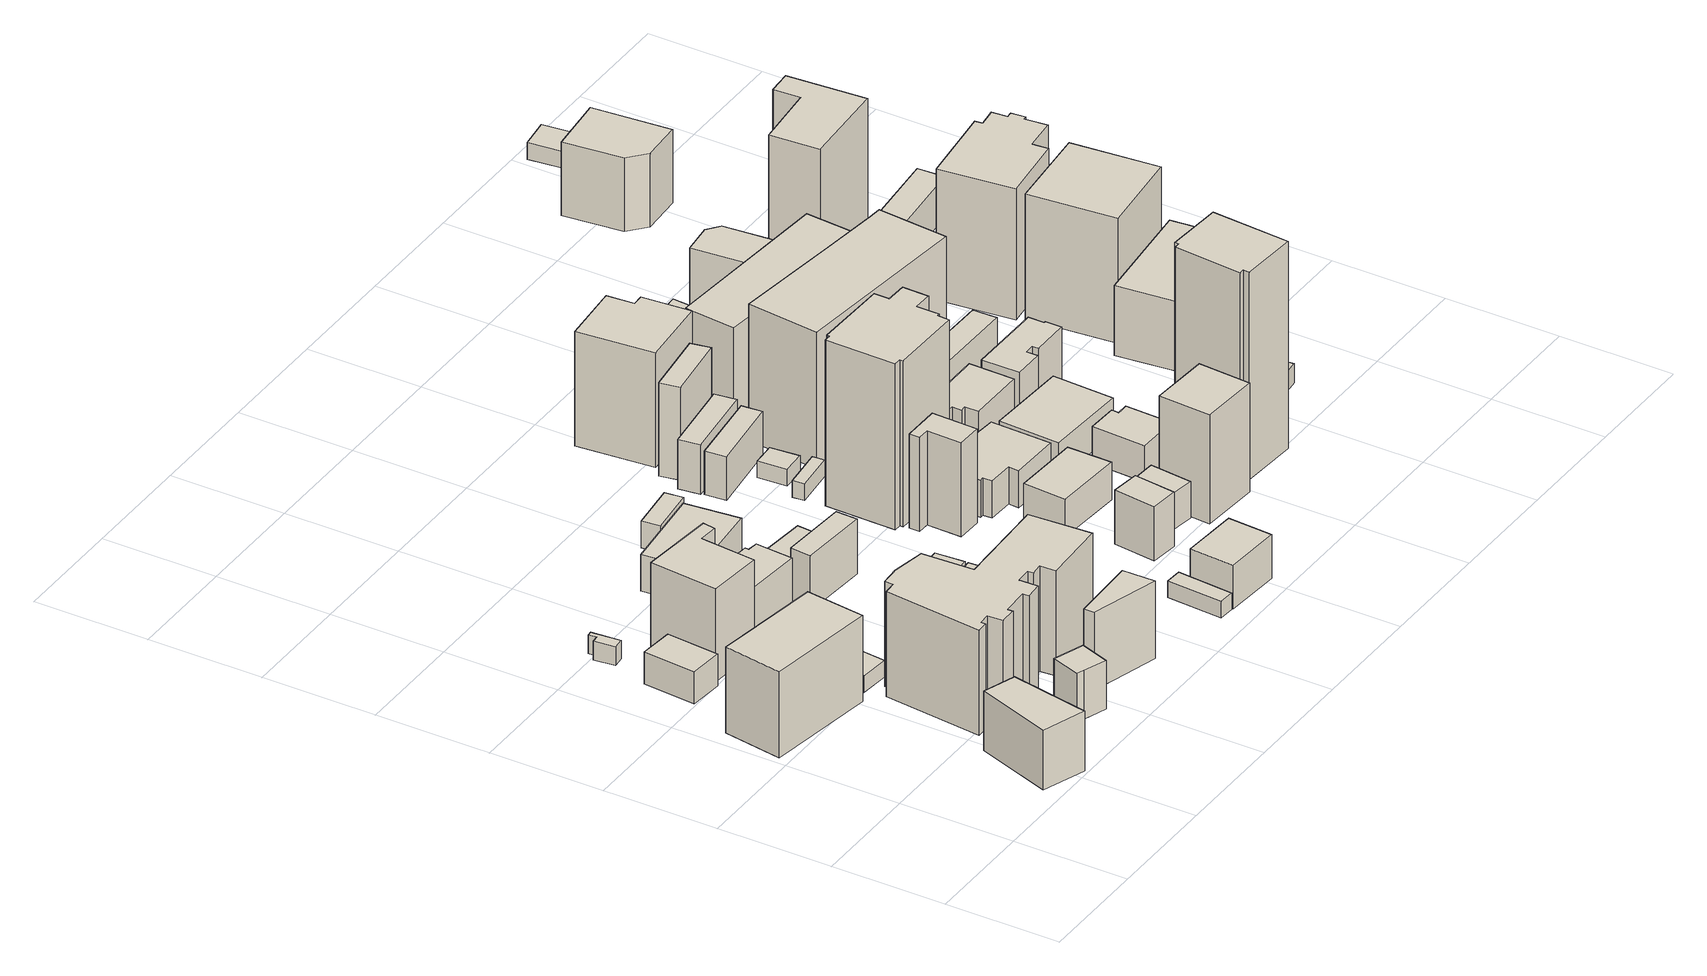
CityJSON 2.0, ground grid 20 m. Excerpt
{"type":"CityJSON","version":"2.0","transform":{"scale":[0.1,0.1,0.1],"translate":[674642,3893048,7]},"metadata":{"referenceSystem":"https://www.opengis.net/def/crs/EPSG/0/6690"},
"CityObjects":{
"building1":{"type":"Building","attributes":{"class":"3002","usage":"401","measuredHeight":10.8,"storeysAboveGround":3,"BuildingDetailAttribute.totalFloorArea":296.38,"BuildingDetailAttribute.buildingFootprintArea":98.79,"BuildingDetailAttribute.buildingRoofEdgeArea":98.79,"BuildingDetailAttribute.urbanPlanType":"21","BuildingDetailAttribute.landUseType":"212","BuildingDetailAttribute.surveyYear":2021,"BuildingIDAttribute.prefecture":"23","BuildingIDAttribute.city":"23106"},"address":[{"country":"日本","locality":"愛知県名古屋市"}],"geometry":[{"type":"Solid","lod":"1","boundaries":[[[[0,1,2,3]],[[2,4,5,3]],[[1,6,4,2]],[[0,7,6,1]],[[3,5,7,0]],[[4,6,7,5]]]]}]},
"building2":{"type":"Building","attributes":{"class":"3002","usage":"412","measuredHeight":19.6,"storeysAboveGround":5,"BuildingDetailAttribute.totalFloorArea":1031.95,"BuildingDetailAttribute.buildingFootprintArea":206.39,"BuildingDetailAttribute.buildingRoofEdgeArea":206.39,"BuildingDetailAttribute.urbanPlanType":"21","BuildingDetailAttribute.landUseType":"211","BuildingDetailAttribute.surveyYear":2021,"BuildingIDAttribute.prefecture":"23","BuildingIDAttribute.city":"23106"},"address":[{"country":"日本","locality":"愛知県名古屋市"}],"geometry":[{"type":"Solid","lod":"1","boundaries":[[[[8,9,10,11]],[[10,12,13,11]],[[9,14,12,10]],[[8,15,14,9]],[[11,13,15,8]],[[12,14,15,13]]]]}]},
"building3":{"type":"Building","attributes":{"class":"3001","usage":"411","measuredHeight":8.8,"storeysAboveGround":2,"BuildingDetailAttribute.totalFloorArea":111.75,"BuildingDetailAttribute.buildingFootprintArea":55.87,"BuildingDetailAttribute.buildingRoofEdgeArea":55.87,"BuildingDetailAttribute.urbanPlanType":"21","BuildingDetailAttribute.landUseType":"211","BuildingDetailAttribute.surveyYear":2021,"BuildingIDAttribute.prefecture":"23","BuildingIDAttribute.city":"23106"},"address":[{"country":"日本","locality":"愛知県名古屋市"}],"geometry":[{"type":"Solid","lod":"1","boundaries":[[[[16,17,18,19]],[[18,20,21,19]],[[17,22,20,18]],[[16,23,22,17]],[[19,21,23,16]],[[20,22,23,21]]]]}]},
"building4":{"type":"Building","attributes":{"class":"3003","usage":"461","measuredHeight":19.4,"storeysAboveGround":9999,"BuildingDetailAttribute.totalFloorArea":-9999,"BuildingDetailAttribute.buildingFootprintArea":-9999,"BuildingDetailAttribute.buildingRoofEdgeArea":8.48,"BuildingDetailAttribute.urbanPlanType":"21","BuildingDetailAttribute.landUseType":"214","BuildingDetailAttribute.surveyYear":2021,"BuildingIDAttribute.prefecture":"23","BuildingIDAttribute.city":"23106"},"geometry":[{"type":"Solid","lod":"1","boundaries":[[[[24,25,26,27,28,29]],[[28,30,31,29]],[[27,32,30,28]],[[26,33,32,27]],[[25,34,33,26]],[[24,35,34,25]],[[29,31,35,24]],[[30,32,33,34,35,31]]]]}]},
"building5":{"type":"Building","attributes":{"class":"3001","usage":"411","measuredHeight":9.9,"storeysAboveGround":1,"BuildingDetailAttribute.totalFloorArea":30.14,"BuildingDetailAttribute.buildingFootprintArea":30.14,"BuildingDetailAttribute.buildingRoofEdgeArea":156.18,"BuildingDetailAttribute.urbanPlanType":"21","BuildingDetailAttribute.landUseType":"211","BuildingDetailAttribute.surveyYear":2021,"BuildingIDAttribute.prefecture":"23","BuildingIDAttribute.city":"23106"},"address":[{"country":"日本","locality":"愛知県名古屋市"}],"geometry":[{"type":"Solid","lod":"1","boundaries":[[[[36,37,38,39,40]],[[39,41,42,40]],[[38,43,41,39]],[[37,44,43,38]],[[36,45,44,37]],[[40,42,45,36]],[[41,43,44,45,42]]]]}]},
"building6":{"type":"Building","attributes":{"class":"3001","usage":"412","measuredHeight":9.5,"storeysAboveGround":1,"BuildingDetailAttribute.totalFloorArea":65.56,"BuildingDetailAttribute.buildingFootprintArea":65.56,"BuildingDetailAttribute.buildingRoofEdgeArea":65.56,"BuildingDetailAttribute.urbanPlanType":"21","BuildingDetailAttribute.landUseType":"211","BuildingDetailAttribute.surveyYear":2021,"BuildingIDAttribute.prefecture":"23","BuildingIDAttribute.city":"23106"},"address":[{"country":"日本","locality":"愛知県名古屋市"}],"geometry":[{"type":"Solid","lod":"1","boundaries":[[[[46,47,48,49]],[[48,50,51,49]],[[47,52,50,48]],[[46,53,52,47]],[[49,51,53,46]],[[50,52,53,51]]]]}]},
"building7":{"type":"Building","attributes":{"class":"3002","usage":"422","measuredHeight":17.8,"storeysAboveGround":5,"BuildingDetailAttribute.totalFloorArea":636.25,"BuildingDetailAttribute.buildingFootprintArea":127.25,"BuildingDetailAttribute.buildingRoofEdgeArea":127.25,"BuildingDetailAttribute.urbanPlanType":"21","BuildingDetailAttribute.landUseType":"214","BuildingDetailAttribute.surveyYear":2021,"BuildingIDAttribute.prefecture":"23","BuildingIDAttribute.city":"23106"},"address":[{"country":"日本","locality":"愛知県名古屋市中区新栄一丁目２１０１－２の一部"}],"geometry":[{"type":"Solid","lod":"1","boundaries":[[[[54,55,56,57,58,59]],[[58,60,61,59]],[[57,62,60,58]],[[56,63,62,57]],[[55,64,63,56]],[[54,65,64,55]],[[59,61,65,54]],[[60,62,63,64,65,61]]]]}]},
"building8":{"type":"Building","attributes":{"class":"3002","usage":"412","measuredHeight":26,"storeysAboveGround":7,"BuildingDetailAttribute.totalFloorArea":2959.71,"BuildingDetailAttribute.buildingFootprintArea":422.82,"BuildingDetailAttribute.buildingRoofEdgeArea":422.82,"BuildingDetailAttribute.urbanPlanType":"21","BuildingDetailAttribute.landUseType":"211","BuildingDetailAttribute.surveyYear":2021,"BuildingIDAttribute.prefecture":"23","BuildingIDAttribute.city":"23106"},"address":[{"country":"日本","locality":"愛知県名古屋市"}],"geometry":[{"type":"Solid","lod":"1","boundaries":[[[[66,67,68,69,70,71,72,73,74,75,76,77,78,79,80,81,82,83,84,85,86,87,88]],[[87,89,90,88]],[[86,91,89,87]],[[85,92,91,86]],[[84,93,92,85]],[[83,94,93,84]],[[82,95,94,83]],[[81,96,95,82]],[[80,97,96,81]],[[79,98,97,80]],[[78,99,98,79]],[[77,100,99,78]],[[76,101,100,77]],[[75,102,101,76]],[[74,103,102,75]],[[73,104,103,74]],[[72,105,104,73]],[[71,106,105,72]],[[70,107,106,71]],[[69,108,107,70]],[[68,109,108,69]],[[67,110,109,68]],[[66,111,110,67]],[[88,90,111,66]],[[89,91,92,93,94,95,96,97,98,99,100,101,102,103,104,105,106,107,108,109,110,111,90]]]]}]},
"building9":{"type":"Building","attributes":{"class":"3001","usage":"412","measuredHeight":12.7,"storeysAboveGround":3,"BuildingDetailAttribute.totalFloorArea":239.3,"BuildingDetailAttribute.buildingFootprintArea":79.77,"BuildingDetailAttribute.buildingRoofEdgeArea":79.77,"BuildingDetailAttribute.urbanPlanType":"21","BuildingDetailAttribute.landUseType":"211","BuildingDetailAttribute.surveyYear":2021,"BuildingIDAttribute.prefecture":"23","BuildingIDAttribute.city":"23106"},"address":[{"country":"日本","locality":"愛知県名古屋市中区新栄一丁目２１０７"}],"geometry":[{"type":"Solid","lod":"1","boundaries":[[[[112,113,114,115,116,117,118,119]],[[118,120,121,119]],[[117,122,120,118]],[[116,123,122,117]],[[115,124,123,116]],[[114,125,124,115]],[[113,126,125,114]],[[112,127,126,113]],[[119,121,127,112]],[[120,122,123,124,125,126,127,121]]]]}]},
"building10":{"type":"Building","attributes":{"class":"3002","usage":"412","measuredHeight":15.1,"storeysAboveGround":5,"BuildingDetailAttribute.totalFloorArea":222.14,"BuildingDetailAttribute.buildingFootprintArea":44.43,"BuildingDetailAttribute.buildingRoofEdgeArea":44.43,"BuildingDetailAttribute.urbanPlanType":"21","BuildingDetailAttribute.landUseType":"211","BuildingDetailAttribute.surveyYear":2021,"BuildingIDAttribute.prefecture":"23","BuildingIDAttribute.city":"23106"},"address":[{"country":"日本","locality":"愛知県名古屋市"}],"geometry":[{"type":"Solid","lod":"1","boundaries":[[[[128,129,130,131]],[[130,132,133,131]],[[129,134,132,130]],[[128,135,134,129]],[[131,133,135,128]],[[132,134,135,133]]]]}]},
"building11":{"type":"Building","attributes":{"class":"3001","usage":"413","measuredHeight":8,"storeysAboveGround":2,"BuildingDetailAttribute.totalFloorArea":120.42,"BuildingDetailAttribute.buildingFootprintArea":60.21,"BuildingDetailAttribute.buildingRoofEdgeArea":60.21,"BuildingDetailAttribute.urbanPlanType":"21","BuildingDetailAttribute.landUseType":"212","BuildingDetailAttribute.surveyYear":2021,"BuildingIDAttribute.prefecture":"23","BuildingIDAttribute.city":"23106"},"address":[{"country":"日本","locality":"愛知県名古屋市"}],"geometry":[{"type":"Solid","lod":"1","boundaries":[[[[136,137,138,139,140,141]],[[140,142,143,141]],[[139,144,142,140]],[[138,145,144,139]],[[137,146,145,138]],[[136,147,146,137]],[[141,143,147,136]],[[142,144,145,146,147,143]]]]}]},
"building12":{"type":"Building","attributes":{"class":"3001","usage":"411","measuredHeight":8,"storeysAboveGround":2,"BuildingDetailAttribute.totalFloorArea":112.44,"BuildingDetailAttribute.buildingFootprintArea":56.22,"BuildingDetailAttribute.buildingRoofEdgeArea":56.22,"BuildingDetailAttribute.urbanPlanType":"21","BuildingDetailAttribute.landUseType":"211","BuildingDetailAttribute.surveyYear":2021,"BuildingIDAttribute.prefecture":"23","BuildingIDAttribute.city":"23106"},"address":[{"country":"日本","locality":"愛知県名古屋市"}],"geometry":[{"type":"Solid","lod":"1","boundaries":[[[[148,149,150,151,152,153]],[[152,154,155,153]],[[151,156,154,152]],[[150,157,156,151]],[[149,158,157,150]],[[148,159,158,149]],[[153,155,159,148]],[[154,156,157,158,159,155]]]]}]},
"building13":{"type":"Building","attributes":{"class":"3001","usage":"411","measuredHeight":8.6,"storeysAboveGround":2,"BuildingDetailAttribute.totalFloorArea":273.51,"BuildingDetailAttribute.buildingFootprintArea":136.76,"BuildingDetailAttribute.buildingRoofEdgeArea":136.76,"BuildingDetailAttribute.urbanPlanType":"21","BuildingDetailAttribute.landUseType":"211","BuildingDetailAttribute.surveyYear":2021,"BuildingIDAttribute.prefecture":"23","BuildingIDAttribute.city":"23106"},"address":[{"country":"日本","locality":"愛知県名古屋市"}],"geometry":[{"type":"Solid","lod":"1","boundaries":[[[[160,161,162,163,164,165]],[[164,166,167,165]],[[163,168,166,164]],[[162,169,168,163]],[[161,170,169,162]],[[160,171,170,161]],[[165,167,171,160]],[[166,168,169,170,171,167]]]]}]},
"building14":{"type":"Building","attributes":{"class":"3002","usage":"413","measuredHeight":9.9,"storeysAboveGround":3,"BuildingDetailAttribute.totalFloorArea":137.62,"BuildingDetailAttribute.buildingFootprintArea":45.87,"BuildingDetailAttribute.buildingRoofEdgeArea":45.87,"BuildingDetailAttribute.urbanPlanType":"21","BuildingDetailAttribute.landUseType":"212","BuildingDetailAttribute.surveyYear":2021,"BuildingIDAttribute.prefecture":"23","BuildingIDAttribute.city":"23106"},"address":[{"country":"日本","locality":"愛知県名古屋市"}],"geometry":[{"type":"Solid","lod":"1","boundaries":[[[[172,173,174,175]],[[174,176,177,175]],[[173,178,176,174]],[[172,179,178,173]],[[175,177,179,172]],[[176,178,179,177]]]]}]},
"building15":{"type":"Building","attributes":{"class":"3001","usage":"413","measuredHeight":8.8,"storeysAboveGround":2,"BuildingDetailAttribute.totalFloorArea":97.53,"BuildingDetailAttribute.buildingFootprintArea":48.76,"BuildingDetailAttribute.buildingRoofEdgeArea":48.76,"BuildingDetailAttribute.urbanPlanType":"21","BuildingDetailAttribute.landUseType":"212","BuildingDetailAttribute.surveyYear":2021,"BuildingIDAttribute.prefecture":"23","BuildingIDAttribute.city":"23106"},"address":[{"country":"日本","locality":"愛知県名古屋市中区新栄一丁目２１０６－１"}],"geometry":[{"type":"Solid","lod":"1","boundaries":[[[[180,181,182,183]],[[182,184,185,183]],[[181,186,184,182]],[[180,187,186,181]],[[183,185,187,180]],[[184,186,187,185]]]]}]},
"building16":{"type":"Building","attributes":{"class":"3001","usage":"461","measuredHeight":-9999,"storeysAboveGround":9999,"BuildingDetailAttribute.totalFloorArea":-9999,"BuildingDetailAttribute.buildingFootprintArea":-9999,"BuildingDetailAttribute.buildingRoofEdgeArea":13.11,"BuildingDetailAttribute.urbanPlanType":"21","BuildingDetailAttribute.landUseType":"211","BuildingDetailAttribute.surveyYear":2016,"BuildingIDAttribute.prefecture":"23","BuildingIDAttribute.city":"23106"},"geometry":[{"type":"Solid","lod":"1","boundaries":[[[[188,189,190,191,192]],[[191,193,194,192]],[[190,195,193,191]],[[189,196,195,190]],[[188,197,196,189]],[[192,194,197,188]],[[193,195,196,197,194]]]]}]},
"building17":{"type":"Building","attributes":{"class":"3001","usage":"402","measuredHeight":5.8,"storeysAboveGround":2,"BuildingDetailAttribute.totalFloorArea":55.29,"BuildingDetailAttribute.buildingFootprintArea":27.65,"BuildingDetailAttribute.buildingRoofEdgeArea":27.65,"BuildingDetailAttribute.urbanPlanType":"21","BuildingDetailAttribute.landUseType":"212","BuildingDetailAttribute.surveyYear":2021,"BuildingIDAttribute.prefecture":"23","BuildingIDAttribute.city":"23106"},"address":[{"country":"日本","locality":"愛知県名古屋市"}],"geometry":[{"type":"Solid","lod":"1","boundaries":[[[[198,199,200,201]],[[200,202,203,201]],[[199,204,202,200]],[[198,205,204,199]],[[201,203,205,198]],[[202,204,205,203]]]]}]},
"building18":{"type":"Building","attributes":{"class":"3003","usage":"411","measuredHeight":6.9,"storeysAboveGround":1,"BuildingDetailAttribute.totalFloorArea":28.2,"BuildingDetailAttribute.buildingFootprintArea":28.2,"BuildingDetailAttribute.buildingRoofEdgeArea":28.2,"BuildingDetailAttribute.urbanPlanType":"21","BuildingDetailAttribute.landUseType":"211","BuildingDetailAttribute.surveyYear":2021,"BuildingIDAttribute.prefecture":"23","BuildingIDAttribute.city":"23106"},"address":[{"country":"日本","locality":"愛知県名古屋市"}],"geometry":[{"type":"Solid","lod":"1","boundaries":[[[[206,207,208,209]],[[208,210,211,209]],[[207,212,210,208]],[[206,213,212,207]],[[209,211,213,206]],[[210,212,213,211]]]]}]},
"building19":{"type":"Building","attributes":{"class":"3001","usage":"411","measuredHeight":8.9,"storeysAboveGround":2,"BuildingDetailAttribute.totalFloorArea":161.46,"BuildingDetailAttribute.buildingFootprintArea":80.73,"BuildingDetailAttribute.buildingRoofEdgeArea":80.73,"BuildingDetailAttribute.urbanPlanType":"21","BuildingDetailAttribute.landUseType":"211","BuildingDetailAttribute.surveyYear":2021,"BuildingIDAttribute.prefecture":"23","BuildingIDAttribute.city":"23106"},"address":[{"country":"日本","locality":"愛知県名古屋市"}],"geometry":[{"type":"Solid","lod":"1","boundaries":[[[[214,215,216,217]],[[216,218,219,217]],[[215,220,218,216]],[[214,221,220,215]],[[217,219,221,214]],[[218,220,221,219]]]]}]},
"building20":{"type":"Building","attributes":{"class":"3001","usage":"411","measuredHeight":17,"storeysAboveGround":1,"BuildingDetailAttribute.totalFloorArea":40.19,"BuildingDetailAttribute.buildingFootprintArea":40.19,"BuildingDetailAttribute.buildingRoofEdgeArea":40.19,"BuildingDetailAttribute.urbanPlanType":"21","BuildingDetailAttribute.landUseType":"211","BuildingDetailAttribute.surveyYear":2021,"BuildingIDAttribute.prefecture":"23","BuildingIDAttribute.city":"23106"},"address":[{"country":"日本","locality":"愛知県名古屋市中区新栄一丁目２００９の一部"}],"geometry":[{"type":"Solid","lod":"1","boundaries":[[[[222,223,224,225,226,227]],[[226,228,229,227]],[[225,230,228,226]],[[224,231,230,225]],[[223,232,231,224]],[[222,233,232,223]],[[227,229,233,222]],[[228,230,231,232,233,229]]]]}]},
"building21":{"type":"Building","attributes":{"class":"3002","usage":"411","measuredHeight":9.8,"storeysAboveGround":3,"BuildingDetailAttribute.totalFloorArea":112.93,"BuildingDetailAttribute.buildingFootprintArea":37.64,"BuildingDetailAttribute.buildingRoofEdgeArea":37.64,"BuildingDetailAttribute.urbanPlanType":"21","BuildingDetailAttribute.landUseType":"211","BuildingDetailAttribute.surveyYear":2021,"BuildingIDAttribute.prefecture":"23","BuildingIDAttribute.city":"23106"},"address":[{"country":"日本","locality":"愛知県名古屋市"}],"geometry":[{"type":"Solid","lod":"1","boundaries":[[[[234,235,236,237]],[[236,238,239,237]],[[235,240,238,236]],[[234,241,240,235]],[[237,239,241,234]],[[238,240,241,239]]]]}]},
"building22":{"type":"Building","attributes":{"class":"9999","usage":"461","measuredHeight":-9999,"storeysAboveGround":9999,"BuildingDetailAttribute.totalFloorArea":-9999,"BuildingDetailAttribute.buildingFootprintArea":-9999,"BuildingDetailAttribute.buildingRoofEdgeArea":15.46,"BuildingDetailAttribute.urbanPlanType":"21","BuildingDetailAttribute.landUseType":"211","BuildingDetailAttribute.surveyYear":2021,"BuildingIDAttribute.prefecture":"23","BuildingIDAttribute.city":"23106"},"geometry":[{"type":"Solid","lod":"1","boundaries":[[[[242,243,244,245]],[[244,246,247,245]],[[243,248,246,244]],[[242,249,248,243]],[[245,247,249,242]],[[246,248,249,247]]]]}]},
"building23":{"type":"Building","attributes":{"class":"3001","usage":"413","measuredHeight":8.9,"storeysAboveGround":2,"BuildingDetailAttribute.totalFloorArea":98.73,"BuildingDetailAttribute.buildingFootprintArea":49.36,"BuildingDetailAttribute.buildingRoofEdgeArea":49.36,"BuildingDetailAttribute.urbanPlanType":"21","BuildingDetailAttribute.landUseType":"212","BuildingDetailAttribute.surveyYear":2021,"BuildingIDAttribute.prefecture":"23","BuildingIDAttribute.city":"23106"},"address":[{"country":"日本","locality":"愛知県名古屋市"}],"geometry":[{"type":"Solid","lod":"1","boundaries":[[[[250,251,252,253]],[[252,254,255,253]],[[251,256,254,252]],[[250,257,256,251]],[[253,255,257,250]],[[254,256,257,255]]]]}]},
"building24":{"type":"Building","attributes":{"class":"9999","usage":"413","measuredHeight":16.9,"storeysAboveGround":2,"BuildingDetailAttribute.totalFloorArea":105.92,"BuildingDetailAttribute.buildingFootprintArea":52.96,"BuildingDetailAttribute.buildingRoofEdgeArea":52.96,"BuildingDetailAttribute.urbanPlanType":"21","BuildingDetailAttribute.landUseType":"212","BuildingDetailAttribute.surveyYear":2021,"BuildingIDAttribute.prefecture":"23","BuildingIDAttribute.city":"23106"},"address":[{"country":"日本","locality":"愛知県名古屋市"}],"geometry":[{"type":"Solid","lod":"1","boundaries":[[[[258,259,260,261]],[[260,262,263,261]],[[259,264,262,260]],[[258,265,264,259]],[[261,263,265,258]],[[262,264,265,263]]]]}]},
"building25":{"type":"Building","attributes":{"class":"3001","usage":"411","measuredHeight":3.8,"storeysAboveGround":1,"BuildingDetailAttribute.totalFloorArea":21.86,"BuildingDetailAttribute.buildingFootprintArea":21.86,"BuildingDetailAttribute.buildingRoofEdgeArea":21.86,"BuildingDetailAttribute.urbanPlanType":"21","BuildingDetailAttribute.landUseType":"211","BuildingDetailAttribute.surveyYear":2021,"BuildingIDAttribute.prefecture":"23","BuildingIDAttribute.city":"23106"},"address":[{"country":"日本","locality":"愛知県名古屋市"}],"geometry":[{"type":"Solid","lod":"1","boundaries":[[[[266,267,268,269]],[[268,270,271,269]],[[267,272,270,268]],[[266,273,272,267]],[[269,271,273,266]],[[270,272,273,271]]]]}]},
"building26":{"type":"Building","attributes":{"class":"3002","usage":"412","measuredHeight":31,"storeysAboveGround":10,"BuildingDetailAttribute.totalFloorArea":2140.34,"BuildingDetailAttribute.buildingFootprintArea":214.03,"BuildingDetailAttribute.buildingRoofEdgeArea":214.03,"BuildingDetailAttribute.urbanPlanType":"21","BuildingDetailAttribute.landUseType":"211","BuildingDetailAttribute.surveyYear":2021,"BuildingIDAttribute.prefecture":"23","BuildingIDAttribute.city":"23106"},"address":[{"country":"日本","locality":"愛知県名古屋市中区新栄一丁目２０１５－１"}],"geometry":[{"type":"Solid","lod":"1","boundaries":[[[[274,275,276,277,278,279,280,281,282,283,284,285,286,287]],[[286,288,289,287]],[[285,290,288,286]],[[284,291,290,285]],[[283,292,291,284]],[[282,293,292,283]],[[281,294,293,282]],[[280,295,294,281]],[[279,296,295,280]],[[278,297,296,279]],[[277,298,297,278]],[[276,299,298,277]],[[275,300,299,276]],[[274,301,300,275]],[[287,289,301,274]],[[288,290,291,292,293,294,295,296,297,298,299,300,301,289]]]]}]},
"building27":{"type":"Building","attributes":{"class":"3002","usage":"401","measuredHeight":16.8,"storeysAboveGround":5,"BuildingDetailAttribute.totalFloorArea":206.05,"BuildingDetailAttribute.buildingFootprintArea":41.21,"BuildingDetailAttribute.buildingRoofEdgeArea":41.21,"BuildingDetailAttribute.urbanPlanType":"21","BuildingDetailAttribute.landUseType":"212","BuildingDetailAttribute.surveyYear":2021,"BuildingIDAttribute.prefecture":"23","BuildingIDAttribute.city":"23106"},"address":[{"country":"日本","locality":"愛知県名古屋市"}],"geometry":[{"type":"Solid","lod":"1","boundaries":[[[[302,303,304,305,306]],[[305,307,308,306]],[[304,309,307,305]],[[303,310,309,304]],[[302,311,310,303]],[[306,308,311,302]],[[307,309,310,311,308]]]]}]},
"building28":{"type":"Building","attributes":{"class":"3001","usage":"411","measuredHeight":6.8,"storeysAboveGround":2,"BuildingDetailAttribute.totalFloorArea":187.2,"BuildingDetailAttribute.buildingFootprintArea":93.6,"BuildingDetailAttribute.buildingRoofEdgeArea":93.6,"BuildingDetailAttribute.urbanPlanType":"21","BuildingDetailAttribute.landUseType":"211","BuildingDetailAttribute.surveyYear":2021,"BuildingIDAttribute.prefecture":"23","BuildingIDAttribute.city":"23106"},"address":[{"country":"日本","locality":"愛知県名古屋市"}],"geometry":[{"type":"Solid","lod":"1","boundaries":[[[[312,313,314,315]],[[314,316,317,315]],[[313,318,316,314]],[[312,319,318,313]],[[315,317,319,312]],[[316,318,319,317]]]]}]},
"building29":{"type":"Building","attributes":{"class":"3001","usage":"411","measuredHeight":7.6,"storeysAboveGround":2,"BuildingDetailAttribute.totalFloorArea":85.54,"BuildingDetailAttribute.buildingFootprintArea":42.77,"BuildingDetailAttribute.buildingRoofEdgeArea":42.77,"BuildingDetailAttribute.urbanPlanType":"21","BuildingDetailAttribute.landUseType":"211","BuildingDetailAttribute.surveyYear":2021,"BuildingIDAttribute.prefecture":"23","BuildingIDAttribute.city":"23106"},"address":[{"country":"日本","locality":"愛知県名古屋市"}],"geometry":[{"type":"Solid","lod":"1","boundaries":[[[[320,321,322,323]],[[322,324,325,323]],[[321,326,324,322]],[[320,327,326,321]],[[323,325,327,320]],[[324,326,327,325]]]]}]},
"building30":{"type":"Building","attributes":{"class":"3001","usage":"411","measuredHeight":7.7,"storeysAboveGround":2,"BuildingDetailAttribute.totalFloorArea":291.24,"BuildingDetailAttribute.buildingFootprintArea":145.62,"BuildingDetailAttribute.buildingRoofEdgeArea":145.62,"BuildingDetailAttribute.urbanPlanType":"21","BuildingDetailAttribute.landUseType":"211","BuildingDetailAttribute.surveyYear":2021,"BuildingIDAttribute.prefecture":"23","BuildingIDAttribute.city":"23106"},"address":[{"country":"日本","locality":"愛知県名古屋市"}],"geometry":[{"type":"Solid","lod":"1","boundaries":[[[[328,329,330,331,332,333,334,335]],[[334,336,337,335]],[[333,338,336,334]],[[332,339,338,333]],[[331,340,339,332]],[[330,341,340,331]],[[329,342,341,330]],[[328,343,342,329]],[[335,337,343,328]],[[336,338,339,340,341,342,343,337]]]]}]},
"building31":{"type":"Building","attributes":{"class":"3002","usage":"412","measuredHeight":25.7,"storeysAboveGround":7,"BuildingDetailAttribute.totalFloorArea":1152.27,"BuildingDetailAttribute.buildingFootprintArea":164.61,"BuildingDetailAttribute.buildingRoofEdgeArea":164.61,"BuildingDetailAttribute.urbanPlanType":"21","BuildingDetailAttribute.landUseType":"211","BuildingDetailAttribute.surveyYear":2021,"BuildingIDAttribute.prefecture":"23","BuildingIDAttribute.city":"23106"},"address":[{"country":"日本","locality":"愛知県名古屋市"}],"geometry":[{"type":"Solid","lod":"1","boundaries":[[[[344,345,346,347,348,349]],[[348,350,351,349]],[[347,352,350,348]],[[346,353,352,347]],[[345,354,353,346]],[[344,355,354,345]],[[349,351,355,344]],[[350,352,353,354,355,351]]]]}]},
"building32":{"type":"Building","attributes":{"class":"3002","usage":"412","measuredHeight":23.8,"storeysAboveGround":7,"BuildingDetailAttribute.totalFloorArea":690.45,"BuildingDetailAttribute.buildingFootprintArea":98.64,"BuildingDetailAttribute.buildingRoofEdgeArea":98.64,"BuildingDetailAttribute.urbanPlanType":"21","BuildingDetailAttribute.landUseType":"211","BuildingDetailAttribute.surveyYear":2021,"BuildingIDAttribute.prefecture":"23","BuildingIDAttribute.city":"23106"},"address":[{"country":"日本","locality":"愛知県名古屋市"}],"geometry":[{"type":"Solid","lod":"1","boundaries":[[[[356,357,358,359]],[[358,360,361,359]],[[357,362,360,358]],[[356,363,362,357]],[[359,361,363,356]],[[360,362,363,361]]]]}]},
"building33":{"type":"Building","attributes":{"class":"3001","usage":"411","measuredHeight":6.7,"storeysAboveGround":2,"BuildingDetailAttribute.totalFloorArea":136.1,"BuildingDetailAttribute.buildingFootprintArea":68.05,"BuildingDetailAttribute.buildingRoofEdgeArea":68.05,"BuildingDetailAttribute.urbanPlanType":"21","BuildingDetailAttribute.landUseType":"211","BuildingDetailAttribute.surveyYear":2021,"BuildingIDAttribute.prefecture":"23","BuildingIDAttribute.city":"23106"},"address":[{"country":"日本","locality":"愛知県名古屋市"}],"geometry":[{"type":"Solid","lod":"1","boundaries":[[[[364,365,366,367,368,369]],[[368,370,371,369]],[[367,372,370,368]],[[366,373,372,367]],[[365,374,373,366]],[[364,375,374,365]],[[369,371,375,364]],[[370,372,373,374,375,371]]]]}]},
"building34":{"type":"Building","attributes":{"class":"9999","usage":"412","measuredHeight":9.5,"storeysAboveGround":2,"BuildingDetailAttribute.totalFloorArea":178.74,"BuildingDetailAttribute.buildingFootprintArea":89.37,"BuildingDetailAttribute.buildingRoofEdgeArea":89.37,"BuildingDetailAttribute.urbanPlanType":"21","BuildingDetailAttribute.landUseType":"211","BuildingDetailAttribute.surveyYear":2021,"BuildingIDAttribute.prefecture":"23","BuildingIDAttribute.city":"23106"},"address":[{"country":"日本","locality":"愛知県名古屋市中区新栄一丁目２００８－２"}],"geometry":[{"type":"Solid","lod":"1","boundaries":[[[[376,377,378,379,380,381,382,383,384,385]],[[384,386,387,385]],[[383,388,386,384]],[[382,389,388,383]],[[381,390,389,382]],[[380,391,390,381]],[[379,392,391,380]],[[378,393,392,379]],[[377,394,393,378]],[[376,395,394,377]],[[385,387,395,376]],[[386,388,389,390,391,392,393,394,395,387]]]]}]},
"building35":{"type":"Building","attributes":{"class":"3001","usage":"412","measuredHeight":6.6,"storeysAboveGround":2,"BuildingDetailAttribute.totalFloorArea":318.6,"BuildingDetailAttribute.buildingFootprintArea":159.3,"BuildingDetailAttribute.buildingRoofEdgeArea":159.3,"BuildingDetailAttribute.urbanPlanType":"21","BuildingDetailAttribute.landUseType":"211","BuildingDetailAttribute.surveyYear":2021,"BuildingIDAttribute.prefecture":"23","BuildingIDAttribute.city":"23106"},"address":[{"country":"日本","locality":"愛知県名古屋市中区新栄一丁目２００９－２"}],"geometry":[{"type":"Solid","lod":"1","boundaries":[[[[396,397,398,399]],[[398,400,401,399]],[[397,402,400,398]],[[396,403,402,397]],[[399,401,403,396]],[[400,402,403,401]]]]}]},
"building36":{"type":"Building","attributes":{"class":"3002","usage":"412","measuredHeight":33.7,"storeysAboveGround":9,"BuildingDetailAttribute.totalFloorArea":3682.5,"BuildingDetailAttribute.buildingFootprintArea":409.17,"BuildingDetailAttribute.buildingRoofEdgeArea":409.17,"BuildingDetailAttribute.urbanPlanType":"21","BuildingDetailAttribute.landUseType":"211","BuildingDetailAttribute.surveyYear":2021,"BuildingIDAttribute.prefecture":"23","BuildingIDAttribute.city":"23106"},"address":[{"country":"日本","locality":"愛知県名古屋市"}],"geometry":[{"type":"Solid","lod":"1","boundaries":[[[[404,405,406,407,408,409]],[[408,410,411,409]],[[407,412,410,408]],[[406,413,412,407]],[[405,414,413,406]],[[404,415,414,405]],[[409,411,415,404]],[[410,412,413,414,415,411]]]]}]},
"building37":{"type":"Building","attributes":{"class":"3002","usage":"401","measuredHeight":14.7,"storeysAboveGround":3,"BuildingDetailAttribute.totalFloorArea":526.01,"BuildingDetailAttribute.buildingFootprintArea":175.34,"BuildingDetailAttribute.buildingRoofEdgeArea":175.34,"BuildingDetailAttribute.urbanPlanType":"21","BuildingDetailAttribute.landUseType":"212","BuildingDetailAttribute.surveyYear":2021,"BuildingIDAttribute.prefecture":"23","BuildingIDAttribute.city":"23106"},"address":[{"country":"日本","locality":"愛知県名古屋市"}],"geometry":[{"type":"Solid","lod":"1","boundaries":[[[[416,417,418,419,420,421,422,423]],[[422,424,425,423]],[[421,426,424,422]],[[420,427,426,421]],[[419,428,427,420]],[[418,429,428,419]],[[417,430,429,418]],[[416,431,430,417]],[[423,425,431,416]],[[424,426,427,428,429,430,431,425]]]]}]},
"building38":{"type":"Building","attributes":{"class":"3002","usage":"412","measuredHeight":38.5,"storeysAboveGround":13,"BuildingDetailAttribute.totalFloorArea":1989.16,"BuildingDetailAttribute.buildingFootprintArea":153.01,"BuildingDetailAttribute.buildingRoofEdgeArea":153.01,"BuildingDetailAttribute.urbanPlanType":"21","BuildingDetailAttribute.landUseType":"211","BuildingDetailAttribute.surveyYear":2021,"BuildingIDAttribute.prefecture":"23","BuildingIDAttribute.city":"23106"},"address":[{"country":"日本","locality":"愛知県名古屋市中区新栄一丁目２０１１"}],"geometry":[{"type":"Solid","lod":"1","boundaries":[[[[432,433,434,435,436,437,438,439]],[[438,440,441,439]],[[437,442,440,438]],[[436,443,442,437]],[[435,444,443,436]],[[434,445,444,435]],[[433,446,445,434]],[[432,447,446,433]],[[439,441,447,432]],[[440,442,443,444,445,446,447,441]]]]}]},
"building39":{"type":"Building","attributes":{"class":"3002","usage":"412","measuredHeight":26.6,"storeysAboveGround":7,"BuildingDetailAttribute.totalFloorArea":2237.08,"BuildingDetailAttribute.buildingFootprintArea":319.58,"BuildingDetailAttribute.buildingRoofEdgeArea":319.58,"BuildingDetailAttribute.urbanPlanType":"21","BuildingDetailAttribute.landUseType":"211","BuildingDetailAttribute.surveyYear":2021,"BuildingIDAttribute.prefecture":"23","BuildingIDAttribute.city":"23106"},"address":[{"country":"日本","locality":"愛知県名古屋市"}],"geometry":[{"type":"Solid","lod":"1","boundaries":[[[[448,449,450,451,452,453,454]],[[453,455,456,454]],[[452,457,455,453]],[[451,458,457,452]],[[450,459,458,451]],[[449,460,459,450]],[[448,351,460,449]],[[454,456,351,448]],[[455,457,458,459,460,351,456]]]]}]},
"building40":{"type":"Building","attributes":{"class":"3002","usage":"412","measuredHeight":11.5,"storeysAboveGround":3,"BuildingDetailAttribute.totalFloorArea":296.35,"BuildingDetailAttribute.buildingFootprintArea":98.78,"BuildingDetailAttribute.buildingRoofEdgeArea":98.78,"BuildingDetailAttribute.urbanPlanType":"21","BuildingDetailAttribute.landUseType":"211","BuildingDetailAttribute.surveyYear":2021,"BuildingIDAttribute.prefecture":"23","BuildingIDAttribute.city":"23106"},"address":[{"country":"日本","locality":"愛知県名古屋市"}],"geometry":[{"type":"Solid","lod":"1","boundaries":[[[[461,462,463,464]],[[463,465,466,464]],[[462,467,465,463]],[[461,468,467,462]],[[464,466,468,461]],[[465,467,468,466]]]]}]},
"building41":{"type":"Building","attributes":{"class":"9999","usage":"412","measuredHeight":9.5,"storeysAboveGround":3,"BuildingDetailAttribute.totalFloorArea":245.44,"BuildingDetailAttribute.buildingFootprintArea":81.81,"BuildingDetailAttribute.buildingRoofEdgeArea":81.81,"BuildingDetailAttribute.urbanPlanType":"21","BuildingDetailAttribute.landUseType":"211","BuildingDetailAttribute.surveyYear":2021,"BuildingIDAttribute.prefecture":"23","BuildingIDAttribute.city":"23106"},"address":[{"country":"日本","locality":"愛知県名古屋市中区新栄一丁目２００８－１"}],"geometry":[{"type":"Solid","lod":"1","boundaries":[[[[469,470,471,472,473,474,475,476,477,478]],[[477,479,480,478]],[[476,481,479,477]],[[475,482,481,476]],[[474,483,482,475]],[[473,484,483,474]],[[472,485,484,473]],[[471,486,485,472]],[[470,487,486,471]],[[469,488,487,470]],[[478,480,488,469]],[[479,481,482,483,484,485,486,487,488,480]]]]}]},
"building42":{"type":"Building","attributes":{"class":"9999","usage":"414","measuredHeight":18.5,"storeysAboveGround":1,"BuildingDetailAttribute.totalFloorArea":19.34,"BuildingDetailAttribute.buildingFootprintArea":19.34,"BuildingDetailAttribute.buildingRoofEdgeArea":19.34,"BuildingDetailAttribute.urbanPlanType":"21","BuildingDetailAttribute.landUseType":"211","BuildingDetailAttribute.surveyYear":2021,"BuildingIDAttribute.prefecture":"23","BuildingIDAttribute.city":"23106"},"address":[{"country":"日本","locality":"愛知県名古屋市"}],"geometry":[{"type":"Solid","lod":"1","boundaries":[[[[489,490,491,492]],[[491,493,494,492]],[[490,495,493,491]],[[489,496,495,490]],[[492,494,496,489]],[[493,495,496,494]]]]}]},
"building43":{"type":"Building","attributes":{"class":"3002","usage":"413","measuredHeight":15.4,"storeysAboveGround":3,"BuildingDetailAttribute.totalFloorArea":267.24,"BuildingDetailAttribute.buildingFootprintArea":89.08,"BuildingDetailAttribute.buildingRoofEdgeArea":89.08,"BuildingDetailAttribute.urbanPlanType":"21","BuildingDetailAttribute.landUseType":"212","BuildingDetailAttribute.surveyYear":2021,"BuildingIDAttribute.prefecture":"23","BuildingIDAttribute.city":"23106"},"address":[{"country":"日本","locality":"愛知県名古屋市"}],"geometry":[{"type":"Solid","lod":"1","boundaries":[[[[497,498,499,500,501]],[[500,502,503,501]],[[499,504,502,500]],[[498,505,504,499]],[[497,506,505,498]],[[501,503,506,497]],[[502,504,505,506,503]]]]}]},
"building44":{"type":"Building","attributes":{"class":"3002","usage":"414","measuredHeight":14.8,"storeysAboveGround":4,"BuildingDetailAttribute.totalFloorArea":1032.61,"BuildingDetailAttribute.buildingFootprintArea":258.15,"BuildingDetailAttribute.buildingRoofEdgeArea":258.15,"BuildingDetailAttribute.urbanPlanType":"21","BuildingDetailAttribute.landUseType":"211","BuildingDetailAttribute.surveyYear":2021,"BuildingIDAttribute.prefecture":"23","BuildingIDAttribute.city":"23106"},"address":[{"country":"日本","locality":"愛知県名古屋市"}],"geometry":[{"type":"Solid","lod":"1","boundaries":[[[[507,508,509,510]],[[509,511,512,510]],[[508,513,511,509]],[[507,514,513,508]],[[510,512,514,507]],[[511,513,514,512]]]]}]},
"building45":{"type":"Building","attributes":{"class":"3001","usage":"411","measuredHeight":7.4,"storeysAboveGround":2,"BuildingDetailAttribute.totalFloorArea":104.45,"BuildingDetailAttribute.buildingFootprintArea":52.22,"BuildingDetailAttribute.buildingRoofEdgeArea":52.22,"BuildingDetailAttribute.urbanPlanType":"21","BuildingDetailAttribute.landUseType":"211","BuildingDetailAttribute.surveyYear":2021,"BuildingIDAttribute.prefecture":"23","BuildingIDAttribute.city":"23106"},"address":[{"country":"日本","locality":"愛知県名古屋市"}],"geometry":[{"type":"Solid","lod":"1","boundaries":[[[[515,516,517,518]],[[517,519,520,518]],[[516,521,519,517]],[[515,522,521,516]],[[518,520,522,515]],[[519,521,522,520]]]]}]},
"building46":{"type":"Building","attributes":{"class":"3002","usage":"412","measuredHeight":28.6,"storeysAboveGround":8,"BuildingDetailAttribute.totalFloorArea":1923.78,"BuildingDetailAttribute.buildingFootprintArea":240.47,"BuildingDetailAttribute.buildingRoofEdgeArea":240.47,"BuildingDetailAttribute.urbanPlanType":"21","BuildingDetailAttribute.landUseType":"211","BuildingDetailAttribute.surveyYear":2021,"BuildingIDAttribute.prefecture":"23","BuildingIDAttribute.city":"23106"},"address":[{"country":"日本","locality":"愛知県名古屋市"}],"geometry":[{"type":"Solid","lod":"1","boundaries":[[[[523,524,525,526]],[[525,527,528,526]],[[524,529,527,525]],[[523,530,529,524]],[[526,528,530,523]],[[527,529,530,528]]]]}]},
"building47":{"type":"Building","attributes":{"class":"3002","usage":"414","measuredHeight":29.7,"storeysAboveGround":7,"BuildingDetailAttribute.totalFloorArea":1510.7,"BuildingDetailAttribute.buildingFootprintArea":215.81,"BuildingDetailAttribute.buildingRoofEdgeArea":215.81,"BuildingDetailAttribute.urbanPlanType":"21","BuildingDetailAttribute.landUseType":"211","BuildingDetailAttribute.surveyYear":2021,"BuildingIDAttribute.prefecture":"23","BuildingIDAttribute.city":"23106"},"address":[{"country":"日本","locality":"愛知県名古屋市"}],"geometry":[{"type":"Solid","lod":"1","boundaries":[[[[531,532,533,534,535,536,537,538,539,540,541,542]],[[541,543,544,542]],[[540,545,543,541]],[[539,546,545,540]],[[538,547,546,539]],[[537,548,547,538]],[[536,549,548,537]],[[535,550,549,536]],[[534,551,550,535]],[[533,552,551,534]],[[532,553,552,533]],[[531,554,553,532]],[[542,544,554,531]],[[543,545,546,547,548,549,550,551,552,553,554,544]]]]}]},
"building48":{"type":"Building","attributes":{"class":"3001","usage":"414","measuredHeight":5.4,"storeysAboveGround":1,"BuildingDetailAttribute.totalFloorArea":28.91,"BuildingDetailAttribute.buildingFootprintArea":28.91,"BuildingDetailAttribute.buildingRoofEdgeArea":28.91,"BuildingDetailAttribute.urbanPlanType":"21","BuildingDetailAttribute.landUseType":"211","BuildingDetailAttribute.surveyYear":2021,"BuildingIDAttribute.prefecture":"23","BuildingIDAttribute.city":"23106"},"address":[{"country":"日本","locality":"愛知県名古屋市"}],"geometry":[{"type":"Solid","lod":"1","boundaries":[[[[555,556,557,558]],[[557,559,560,558]],[[556,561,559,557]],[[555,562,561,556]],[[558,560,562,555]],[[559,561,562,560]]]]}]},
"building49":{"type":"Building","attributes":{"class":"3002","usage":"414","measuredHeight":30.4,"storeysAboveGround":8,"BuildingDetailAttribute.totalFloorArea":1275.42,"BuildingDetailAttribute.buildingFootprintArea":159.43,"BuildingDetailAttribute.buildingRoofEdgeArea":159.43,"BuildingDetailAttribute.urbanPlanType":"21","BuildingDetailAttribute.landUseType":"211","BuildingDetailAttribute.surveyYear":2021,"BuildingIDAttribute.prefecture":"23","BuildingIDAttribute.city":"23106"},"address":[{"country":"日本","locality":"愛知県名古屋市"}],"geometry":[{"type":"Solid","lod":"1","boundaries":[[[[563,564,565,566,567,568]],[[567,569,570,568]],[[566,571,569,567]],[[565,572,571,566]],[[564,573,572,565]],[[563,574,573,564]],[[568,570,574,563]],[[569,571,572,573,574,570]]]]}]},
"building50":{"type":"Building","attributes":{"class":"3002","usage":"401","measuredHeight":17.3,"storeysAboveGround":4,"BuildingDetailAttribute.totalFloorArea":542.45,"BuildingDetailAttribute.buildingFootprintArea":135.61,"BuildingDetailAttribute.buildingRoofEdgeArea":135.61,"BuildingDetailAttribute.urbanPlanType":"21","BuildingDetailAttribute.landUseType":"212","BuildingDetailAttribute.surveyYear":2021,"BuildingIDAttribute.prefecture":"23","BuildingIDAttribute.city":"23106"},"address":[{"country":"日本","locality":"愛知県名古屋市"}],"geometry":[{"type":"Solid","lod":"1","boundaries":[[[[575,576,577,578,579]],[[578,580,581,579]],[[577,582,580,578]],[[576,583,582,577]],[[575,584,583,576]],[[579,581,584,575]],[[580,582,583,584,581]]]]}]},
"building51":{"type":"Building","attributes":{"class":"3001","usage":"411","measuredHeight":10.3,"storeysAboveGround":2,"BuildingDetailAttribute.totalFloorArea":142.35,"BuildingDetailAttribute.buildingFootprintArea":71.18,"BuildingDetailAttribute.buildingRoofEdgeArea":71.18,"BuildingDetailAttribute.urbanPlanType":"21","BuildingDetailAttribute.landUseType":"211","BuildingDetailAttribute.surveyYear":2021,"BuildingIDAttribute.prefecture":"23","BuildingIDAttribute.city":"23106"},"address":[{"country":"日本","locality":"愛知県名古屋市"}],"geometry":[{"type":"Solid","lod":"1","boundaries":[[[[585,586,587,588]],[[587,589,590,588]],[[586,591,589,587]],[[585,592,591,586]],[[588,590,592,585]],[[589,591,592,590]]]]}]},
"building52":{"type":"Building","attributes":{"class":"9999","usage":"422","measuredHeight":-9999,"storeysAboveGround":1,"BuildingDetailAttribute.totalFloorArea":31.85,"BuildingDetailAttribute.buildingFootprintArea":31.85,"BuildingDetailAttribute.buildingRoofEdgeArea":31.85,"BuildingDetailAttribute.urbanPlanType":"21","BuildingDetailAttribute.landUseType":"214","BuildingDetailAttribute.surveyYear":2021,"BuildingIDAttribute.prefecture":"23","BuildingIDAttribute.city":"23106"},"address":[{"country":"日本","locality":"愛知県名古屋市"}],"geometry":[{"type":"Solid","lod":"1","boundaries":[[[[593,594,595,596]],[[595,597,598,596]],[[594,599,597,595]],[[593,600,599,594]],[[596,598,600,593]],[[597,599,600,598]]]]}]}
},
"vertices":[
[216,4,12],[139,31,12],[185,163,12],[242,143,12],[185,163,120],[242,143,120],[139,31,120],[216,4,120],
[216,490,14],[203,386,14],[7,415,14],[24,519,14],[7,415,170],[24,519,170],[203,386,170],[216,490,170],
[130,597,12],[70,602,12],[78,695,12],[138,689,12],[78,695,70],[138,689,70],[70,602,70],[130,597,70],
[93,754,16],[89,791,16],[101,792,16],[100,806,16],[108,807,16],[113,756,16],[108,807,50],[113,756,50],[100,806,50],[101,792,50],[89,791,50],[93,754,50],
[375,62,13],[334,77,13],[322,82,13],[339,132,13],[393,113,13],[339,132,101],[393,113,101],[322,82,101],[334,77,101],[375,62,101],
[279,393,13],[227,398,13],[241,524,13],[292,519,13],[241,524,43],[292,519,43],[227,398,43],[279,393,43],
[279,691,12],[245,694,12],[236,596,12],[138,605,12],[149,726,12],[282,713,12],[149,726,180],[282,713,180],[138,605,180],[236,596,180],[245,694,180],[279,691,180],
[358,283,10],[528,291,10],[534,181,10],[418,175,10],[416,203,10],[395,201,10],[394,211,10],[368,210,10],[369,177,10],[338,175,10],[338,186,10],[290,184,10],[291,175,10],[261,174,10],[259,201,10],[240,200,10],[240,192,10],[219,191,10],[238,366,10],[260,367,10],[260,382,10],[295,384,10],[354,374,10],[295,384,200],[354,374,200],[260,382,200],[260,367,200],[238,366,200],[219,191,200],[240,192,200],[240,200,200],[259,201,200],[261,174,200],[291,175,200],[290,184,200],[338,186,200],[338,175,200],[369,177,200],[368,210,200],[394,211,200],[395,201,200],[416,203,200],[418,175,200],[534,181,200],[528,291,200],[358,283,200],
[347,679,13],[347,672,13],[365,670,13],[360,604,13],[248,613,13],[253,680,13],[272,678,13],[273,685,13],[272,678,110],[273,685,110],[253,680,110],[248,613,110],[360,604,110],[365,670,110],[347,672,110],[347,679,110],
[536,72,9],[415,107,9],[415,125,9],[535,129,9],[415,125,150],[535,129,150],[415,107,150],[536,72,150],
[527,344,10],[431,339,10],[430,348,10],[395,346,10],[392,385,10],[524,393,10],[392,385,80],[524,393,80],[395,346,80],[430,348,80],[431,339,80],[527,344,80],
[524,398,10],[412,391,10],[410,430,10],[424,430,10],[423,444,10],[521,450,10],[423,444,80],[521,450,80],[424,430,80],[410,430,80],[412,391,80],[524,398,80],
[442,844,14],[452,748,14],[327,736,14],[323,770,14],[296,767,14],[289,827,14],[296,767,80],[289,827,80],[323,770,80],[327,736,80],[452,748,80],[442,844,80],
[378,583,11],[382,620,11],[502,612,11],[501,574,11],[502,612,110],[501,574,110],[382,620,110],[378,583,110],
[474,617,12],[374,625,12],[378,674,12],[478,665,12],[378,674,80],[478,665,80],[374,625,80],[474,617,80],
[498,670,11],[445,675,11],[448,701,11],[449,700,11],[500,694,11],[449,700,41],[500,694,41],[448,701,41],[445,675,41],[498,670,41],
[478,899,12],[482,867,12],[397,857,12],[393,889,12],[397,857,60],[393,889,60],[482,867,60],[478,899,60],
[707,40,11],[679,42,11],[686,140,11],[715,138,11],[686,140,41],[715,138,41],[679,42,41],[707,40,41],
[715,118,11],[816,111,11],[811,32,11],[710,39,11],[811,32,90],[710,39,90],[816,111,90],[715,118,90],
[714,491,10],[669,492,10],[670,553,10],[649,553,10],[649,572,10],[716,571,10],[649,572,180],[716,571,180],[649,553,180],[670,553,180],[669,492,180],[714,491,180],
[768,282,12],[818,276,12],[809,202,12],[759,207,12],[809,202,110],[759,207,110],[818,276,110],[768,282,110],
[631,744,11],[629,765,11],[701,773,11],[703,752,11],[701,773,41],[703,752,41],[629,765,41],[631,744,41],
[571,845,11],[567,882,11],[701,898,11],[705,862,11],[701,898,90],[705,862,90],[567,882,90],[571,845,90],
[565,887,11],[560,925,11],[695,942,11],[700,904,11],[695,942,100],[700,904,100],[560,925,100],[565,887,100],
[688,840,12],[692,789,12],[650,786,12],[646,837,12],[650,786,42],[646,837,42],[692,789,42],[688,840,42],
[782,713,10],[782,686,10],[819,685,10],[818,639,10],[785,640,10],[785,600,10],[780,600,10],[779,579,10],[647,581,10],[647,587,10],[634,587,10],[636,711,10],[648,711,10],[648,716,10],[648,711,310],[648,716,310],[636,711,310],[634,587,310],[647,587,310],[647,581,310],[779,579,310],[780,600,310],[785,600,310],[785,640,310],[818,639,310],[819,685,310],[782,686,310],[782,713,310],
[581,932,12],[574,966,12],[575,967,12],[691,982,12],[698,948,12],[691,982,180],[698,948,180],[575,967,180],[574,966,180],[581,932,180],
[870,426,12],[869,348,12],[746,356,12],[751,432,12],[746,356,80],[751,432,80],[869,348,80],[870,426,80],
[826,227,14],[835,297,14],[893,293,14],[885,219,14],[893,293,80],[885,219,80],[835,297,80],[826,227,80],
[867,454,13],[777,456,13],[778,474,13],[733,476,13],[732,492,13],[725,492,13],[730,571,13],[870,560,13],[730,571,80],[870,560,80],[725,492,80],[732,492,80],[733,476,80],[778,474,80],[777,456,80],[867,454,80],
[590,981,13],[578,1116,13],[686,1126,13],[690,1078,13],[710,1079,13],[717,993,13],[710,1079,220],[717,993,220],[690,1078,220],[686,1126,220],[578,1116,220],[590,981,220],
[993,180,13],[887,187,13],[893,279,13],[999,272,13],[893,279,210],[999,272,210],[887,187,210],[993,180,210],
[1008,326,14],[933,328,14],[937,423,14],[991,421,14],[990,408,14],[1011,408,14],[990,408,80],[1011,408,80],[991,421,80],[937,423,80],[933,328,80],[1008,326,80],
[963,654,15],[962,575,15],[858,575,15],[858,599,15],[848,599,15],[849,616,15],[840,616,15],[840,646,15],[862,646,15],[862,654,15],[862,646,100],[862,654,100],[840,646,100],[840,616,100],[849,616,100],[848,599,100],[858,599,100],[858,575,100],[962,575,100],[963,654,100],
[1020,436,14],[873,443,14],[878,551,14],[1025,544,14],[878,551,80],[1025,544,80],[873,443,80],[1020,436,80],
[918,876,13],[1023,864,13],[1046,862,13],[1035,738,13],[711,771,13],[725,899,13],[711,771,260],[725,899,260],[1035,738,260],[1046,862,260],[1023,864,260],[918,876,260],
[854,1043,17],[927,1036,17],[923,992,17],[733,1009,17],[716,1125,17],[759,1127,17],[758,1106,17],[859,1112,17],[758,1106,120],[859,1112,120],[759,1127,120],[716,1125,120],[733,1009,120],[923,992,120],[927,1036,120],[854,1043,120],
[1131,327,15],[1121,189,15],[1018,196,15],[1019,207,15],[1010,207,15],[1020,327,15],[1030,327,15],[1030,334,15],[1030,327,390],[1030,334,390],[1020,327,390],[1010,207,390],[1019,207,390],[1018,196,390],[1121,189,390],[1131,327,390],
[717,993,14],[719,1006,14],[1032,981,14],[1023,864,14],[918,876,14],[920,892,14],[709,916,14],[920,892,220],[709,916,220],[918,876,220],[1023,864,220],[1032,981,220],[719,1006,220],
[1078,717,15],[1079,675,15],[847,677,15],[845,720,15],[847,677,110],[845,720,110],[1079,675,110],[1078,717,110],
[968,636,15],[1104,635,15],[1104,607,15],[1107,607,15],[1107,578,15],[1039,578,15],[1039,589,15],[1022,589,15],[1022,569,15],[968,569,15],[1022,569,110],[968,569,110],[1022,589,110],[1039,589,110],[1039,578,110],[1107,578,110],[1107,607,110],[1104,607,110],[1104,635,110],[968,636,110],
[1237,268,15],[1233,314,15],[1274,319,15],[1279,273,15],[1274,319,50],[1279,273,50],[1233,314,50],[1237,268,50],
[1032,1160,16],[1054,1143,16],[1063,1039,16],[989,1035,16],[978,1154,16],[989,1035,130],[978,1154,130],[1063,1039,130],[1054,1143,130],[1032,1160,130],
[1219,418,14],[1205,545,14],[1401,565,14],[1415,431,14],[1401,565,140],[1415,431,140],[1205,545,140],[1219,418,140],
[1244,923,16],[1165,916,16],[1161,982,16],[1240,988,16],[1161,982,80],[1240,988,80],[1165,916,80],[1244,923,80],
[1236,556,14],[1221,711,14],[1375,726,14],[1390,573,14],[1375,726,240],[1390,573,240],[1221,711,240],[1236,556,240],
[1341,857,13],[1373,861,13],[1376,834,13],[1386,835,13],[1389,810,13],[1383,809,13],[1387,770,13],[1330,764,13],[1333,736,13],[1213,722,13],[1198,853,13],[1339,870,13],[1198,853,250],[1339,870,250],[1213,722,250],[1333,736,250],[1330,764,250],[1387,770,250],[1383,809,250],[1389,810,250],[1386,835,250],[1376,834,250],[1373,861,250],[1341,857,250],
[1197,1019,16],[1283,1027,16],[1286,993,16],[1200,985,16],[1286,993,50],[1200,985,50],[1283,1027,50],[1197,1019,50],
[1153,1030,16],[1148,1117,16],[1260,1128,16],[1257,1175,16],[1299,1178,16],[1309,1040,16],[1299,1178,250],[1309,1040,250],[1257,1175,250],[1260,1128,250],[1148,1117,250],[1153,1030,250],
[1141,1321,17],[1111,1349,17],[1099,1452,17],[1203,1463,17],[1215,1326,17],[1203,1463,150],[1215,1326,150],[1099,1452,150],[1111,1349,150],[1141,1321,150],
[1391,1002,17],[1393,954,17],[1244,940,17],[1242,988,17],[1244,940,90],[1242,988,90],[1393,954,90],[1391,1002,90],
[1206,1514,21],[1199,1572,21],[1253,1579,21],[1260,1520,21],[1253,1579,51],[1260,1520,51],[1199,1572,51],[1206,1514,51]
]}
